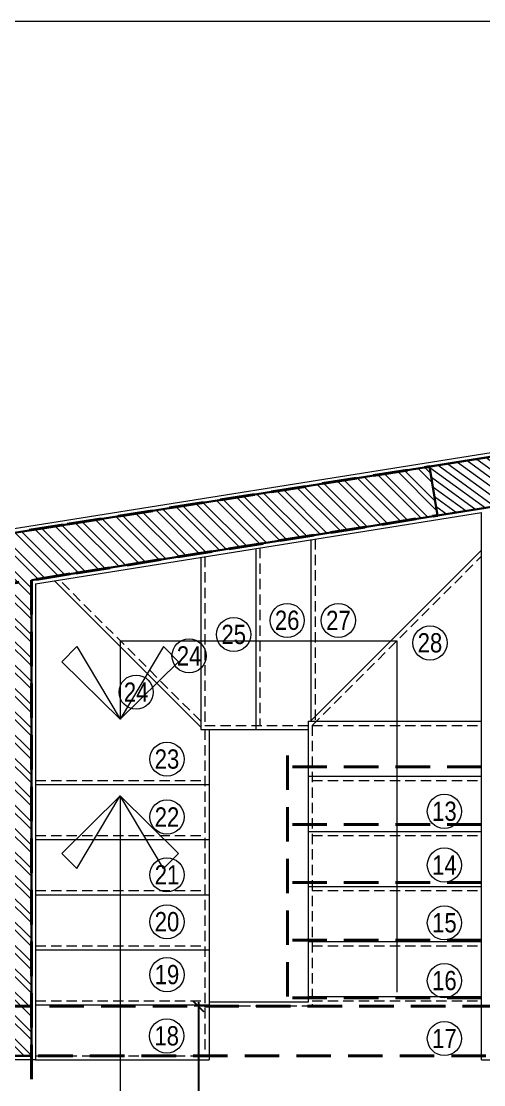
# Model space of a CAD drawing. Header units: inches. Extents: x -189347 to -188565, y -48525 to -47011.
# Drawn here: x -189062 to -188978.1, y -47203.6 to -47010.5 of the extents above; entities that cross this region are included whole.
import ezdxf

# ---------------------------------------------------------------- set-up
doc = ezdxf.new("R2010")
doc.units = ezdxf.units.IN
doc.header["$LTSCALE"] = 25
doc.header["$MEASUREMENT"] = 0
doc.header["$PDMODE"] = 3
doc.linetypes.add('DASHED2', pattern=[0.375, 0.25, -0.125])
doc.layers.get('0').update_dxf_attribs({"lineweight": 0})
doc.layers.get('Defpoints').update_dxf_attribs({"lineweight": 0})
for name, color, linetype, lineweight in [('COLUMN', 1, 'Continuous', 30), ('COLUMNHATCH', 8, 'Continuous', 0), ('elevation', 6, 'Continuous', 9), ('hidden', 7, 'DASHED2', 5), ('PLASTER LINE', 1, 'Continuous', 5), ('PP--BEAM', 104, 'DASHED2', 40), ('PP-OUTER', 180, 'Continuous', 18), ('PP-WALL', 7, 'Continuous', 30), ('sechatch', 8, 'Continuous', 0), ('TEXT', 7, 'Continuous', 13), ('TOILET ELE', 7, 'Continuous', 13)]:
    doc.layers.add(name, color=color, linetype=linetype, lineweight=lineweight)
doc.styles.add('RAJ', font='Arial Narrow.ttf')
doc.styles.get("Standard").update_dxf_attribs({"font": 'Arial Narrow.ttf'})
doc.dimstyles.new('WORKING', dxfattribs={"dimtxt": 3.5, "dimasz": 1.5, "dimexe": 0.75, "dimexo": 1.5, "dimgap": 0.25, "dimtad": 1, "dimdec": 3, "dimzin": 3, "dimdsep": 46, "dimlunit": 4, "dimtxsty": 'Standard', "dimblk1": 'ARCHTICK', "dimblk2": 'ARCHTICK', "dimsah": 1, "dimcen": 0.09375, "dimdle": 0.75, "dimclrd": 256, "dimclre": 256, "dimclrt": 256, "dimadec": 0, "dimazin": 0, "dimtfac": 1, "dimtdec": 3, "dimtofl": 0, "dimtmove": 1, "dimatfit": 3, "dimldrblk": 'OPEN30', "dimfxl": 1, "dimtolj": 1, "dimtzin": 0, "dimlwe": -1, "dimarcsym": 0})

# ---------------------------------------------------------------- blocks, each defined once
blk = doc.blocks.new('_ArchTick')
at = {"color": 0, "linetype": 'ByBlock', "const_width": 0.15}
blk.add_lwpolyline([(-0.5, -0.5), (0.5, 0.5)], dxfattribs=at)
blk = doc.blocks.new('*D15')
at = {"layer": 'Defpoints', "color": 0, "ltscale": 30}
for p in [(-189019.75, -47189.37), (-189029.88, -47243.37), (-189016.74, -47243.37)]:
    blk.add_point(p, dxfattribs=at)
at = {"layer": 'TOILET ELE', "lineweight": -2, "ltscale": 30}
blk.add_line((-189029.88, -47188.62), (-189029.88, -47244.12), dxfattribs=at)
at = {"layer": 'TOILET ELE', "ltscale": 30}
for p, q in [((-189021.25, -47189.37), (-189030.63, -47189.37)), ((-189018.24, -47243.37), (-189030.63, -47243.37))]:
    blk.add_line(p, q, dxfattribs=at)
at = {"layer": 'TOILET ELE', "lineweight": -2, "ltscale": 30, "xscale": 2, "yscale": 2, "zscale": 2}
for p, rotation in [((-189029.88, -47189.37), 90), ((-189029.88, -47243.37), 270)]:
    blk.add_blockref('_ArchTick', p, dxfattribs=dict(at, rotation=rotation))
at = {"layer": 'TOILET ELE', "ltscale": 30, "insert": (-189032.18, -47216.37), "char_height": 4, "attachment_point": 5, "rotation": 90}
blk.add_mtext('\\A1;4\'-6"', dxfattribs=at)
blk = doc.blocks.new('_Open30')
at = {"color": 0, "linetype": 'ByBlock', "lineweight": -2}
for p, q in [((-1, 0.268), (0, 0)), ((0, 0), (-1, -0.268)), ((0, 0), (-1, 0))]:
    blk.add_line(p, q, dxfattribs=at)

msp = doc.modelspace()

# ---------------------------------------------------------------- hatches: boundary and pattern name
at = {"layer": 'COLUMNHATCH', "ltscale": 5}
h = msp.add_hatch(dxfattribs=at)
h.set_pattern_fill('ANSI31', color=256, scale=10, angle=99.050055, style=0)
h.set_pattern_definition([(144.0500546, (1408.3737, -2979.5429), (-0.73384782, -1.011912732), [])])
h.paths.add_polyline_path([(-188987.8907, -47091.3713), (-188970.1148, -47088.54), (-188968.6991, -47097.4279), (-188986.475, -47100.2593)])
at = {"layer": 'sechatch', "ltscale": 30}
h = msp.add_hatch(dxfattribs=at)
h.set_pattern_fill('ANSI32,_O', color=256, scale=8, angle=270)
h.set_pattern_definition([(315, (-189080.0714, -47195.3894), (2.12132, 2.12132), []), (315, (-189080.0714, -47196.8036), (2.12132, 2.12132), [])])
h.paths.add_polyline_path([(-189069.1991, -47193.8675), (-189090.1991, -47193.8675), (-189090.1991, -47198.3675), (-189069.1991, -47198.3675)], flags=17)
h.paths.add_polyline_path([(-188986.475, -47100.2593), (-188987.8907, -47091.3713), (-189180.1148, -47121.9888), (-189178.6991, -47130.8767), (-189064.6991, -47112.7188), (-189064.6991, -47193.8675), (-189069.1991, -47193.8675), (-189069.1991, -47198.3675), (-189060.1991, -47198.3675), (-189060.1991, -47112.0021)])
h.paths.add_polyline_path([(-189196.475, -47133.7081), (-189197.8907, -47124.8201), (-189295.5646, -47140.3776), (-189294.149, -47149.2656)])
h.paths.add_polyline_path([(-189139.6991, -47193.8675), (-189139.6991, -47198.3675), (-189126.1991, -47198.3675), (-189126.1991, -47193.8675)])
h.paths.add_polyline_path([(-189169.6991, -47198.3675), (-189169.6991, -47193.8675), (-189178.6991, -47193.8675), (-189178.6991, -47130.8767), (-189183.1991, -47131.5935), (-189183.1991, -47201.3675), (-189178.6991, -47201.3675), (-189178.6991, -47198.3675)])

# ---------------------------------------------------------------- linework, layer by layer
at = {"layer": 'COLUMN'}
msp.add_lwpolyline([(-188987.8907, -47091.3713), (-188970.1148, -47088.54), (-188968.6991, -47097.4279), (-188986.475, -47100.2593)], close=True, dxfattribs=at)
at = {"layer": 'elevation'}
for p, q in [((-189019.4491, -47106.2708), (-189019.4491, -47139.1175)), ((-189009.4491, -47104.678), (-189009.4491, -47137.5568)), ((-189029.4491, -47107.8636), (-189029.4491, -47139.1175)), ((-189009.5098, -47137.6175), (-188978.4491, -47106.5568)), ((-189029.4491, -47138.6781), (-189056.0298, -47112.0974)), ((-189044.0741, -47122.9925), (-189044.0741, -47137.2519)), ((-189044.0741, -47122.9925), (-188993.8241, -47122.9925)), ((-188993.8241, -47122.9925), (-188993.8241, -47186.8112)), ((-189029.4491, -47139.1175), (-189009.9491, -47139.1175)), ((-189027.9491, -47139.1175), (-189027.9491, -47199.1175)), ((-189009.9491, -47137.6175), (-189009.9491, -47188.6175)), ((-189009.9491, -47137.6175), (-188978.4491, -47137.6175)), ((-189009.9491, -47147.6175), (-188978.4491, -47147.6175)), ((-189059.4491, -47149.1175), (-189027.9491, -47149.1175)), ((-189044.0741, -47151.1468), (-189044.0741, -47205.8682)), ((-189009.9491, -47157.6175), (-188978.4491, -47157.6175)), ((-189059.4491, -47159.1175), (-189027.9491, -47159.1175)), ((-189009.9491, -47167.6175), (-188978.4491, -47167.6175)), ((-189059.4491, -47169.1175), (-189027.9491, -47169.1175)), ((-189009.9491, -47177.6175), (-188978.4491, -47177.6175)), ((-189059.4491, -47179.1175), (-189027.9491, -47179.1175)), ((-189059.4491, -47189.1175), (-189027.9491, -47189.1175)), ((-189009.9491, -47188.6175), (-189027.9491, -47188.6175)), ((-189009.9491, -47187.6175), (-188978.4491, -47187.6175)), ((-189059.4491, -47199.1175), (-189027.9491, -47199.1175))]:
    msp.add_line(p, q, dxfattribs=at)
for points in [[(-189044.0741, -47137.2519), (-189054.6662, -47126.7964), (-189051.9524, -47124.0471), (-189044.0741, -47137.2519)], [(-189044.0741, -47137.2519), (-189033.4821, -47126.7964), (-189036.1959, -47124.0471), (-189044.0741, -47137.2519)], [(-189044.0741, -47151.1468), (-189054.6662, -47161.6023), (-189051.9524, -47164.3516), (-189044.0741, -47151.1468)], [(-189044.0741, -47151.1468), (-189033.4821, -47161.6023), (-189036.1959, -47164.3516), (-189044.0741, -47151.1468)]]:
    msp.add_lwpolyline(points, dxfattribs=at)
at = {"layer": 'hidden', "ltscale": 0.3}
for p, q in [((-189018.6991, -47106.1514), (-189018.6991, -47138.3675)), ((-189008.6991, -47104.5586), (-189008.6991, -47137.6175)), ((-189028.6991, -47107.7442), (-189028.6991, -47138.3675)), ((-189009.1991, -47138.3675), (-188978.4491, -47107.6175)), ((-189029.4491, -47137.6175), (-189055.1149, -47111.9517)), ((-189028.6991, -47138.3675), (-189009.9491, -47138.3675)), ((-189028.6991, -47139.1175), (-189028.6991, -47198.3675)), ((-189009.1991, -47138.3675), (-189009.1991, -47189.3675)), ((-189009.1991, -47138.3675), (-188978.4491, -47138.3675)), ((-189059.4491, -47148.3675), (-189028.6991, -47148.3675)), ((-189009.1991, -47148.3675), (-188978.4491, -47148.3675)), ((-189059.4491, -47158.3675), (-189028.6991, -47158.3675)), ((-189009.1991, -47158.3675), (-188978.4491, -47158.3675)), ((-189059.4491, -47168.3675), (-189028.6991, -47168.3675)), ((-189009.1991, -47168.3675), (-188978.4491, -47168.3675)), ((-189059.4491, -47178.3675), (-189028.6991, -47178.3675)), ((-189009.1991, -47178.3675), (-188978.4491, -47178.3675)), ((-189059.4491, -47188.3675), (-189028.6991, -47188.3675)), ((-189009.1991, -47188.3675), (-188978.4491, -47188.3675)), ((-189009.1991, -47189.3675), (-189027.9491, -47189.3675)), ((-189059.4491, -47198.3675), (-189028.6991, -47198.3675))]:
    msp.add_line(p, q, dxfattribs=at)
at = {"layer": 'PLASTER LINE', "ltscale": 30}
for p, q in [((-189314.1051, -47142.5713, 18.9371), (-188967.9491, -47087.4356, 18.9371)), ((-189059.4491, -47112.642, 18.9371), (-188978.4491, -47099.7404, 18.9371)), ((-188978.4491, -47199.1175), (-188978.4491, -47099.7404)), ((-189059.4491, -47112.642), (-189059.4491, -47199.1175)), ((-189059.4491, -47199.1175), (-189090.9491, -47199.1175)), ((-188978.4491, -47199.1175), (-188925.9491, -47199.1175))]:
    msp.add_line(p, q, dxfattribs=at)
at = {"layer": 'PP--BEAM'}
for p, q in [((-189053.6227, -47101.8411, 18.9371), (-188987.8907, -47091.3713)), ((-189052.1508, -47110.7201, 18.9371), (-188986.475, -47100.2593)), ((-189097.5806, -47108.8427, 18.9371), (-189053.6227, -47101.8411, 18.9371)), ((-189096.3447, -47117.7575, 18.9371), (-189052.1508, -47110.7201, 18.9371)), ((-189060.1991, -47112.0021), (-189060.1991, -47243.3675)), ((-189013.6991, -47143.8359), (-189013.6991, -47189.3675)), ((-188978.4491, -47145.8675), (-189013.6991, -47145.8675)), ((-188978.4491, -47156.3675), (-189013.6991, -47156.3675)), ((-188978.4491, -47166.8675), (-189013.6991, -47166.8675)), ((-188978.4491, -47177.3675), (-189013.6991, -47177.3675)), ((-188978.4491, -47187.8675), (-189013.6991, -47187.8675)), ((-189066.2943, -47189.3675), (-188970.1332, -47189.3675)), ((-188977.6991, -47198.3675), (-189060.1991, -47198.3675))]:
    msp.add_line(p, q, dxfattribs=at)
at = {"layer": 'PP-OUTER', "ltscale": 30}
msp.add_lwpolyline([(-189346.6754, -47010.5114), (-188625.6227, -47010.5114), (-188625.6227, -48524.6433), (-189346.6754, -48524.6433)], close=True, dxfattribs=at)
at = {"layer": 'PP-WALL', "ltscale": 10}
for p, q in [((-189313.3406, -47143.209, 18.9371), (-188968.6991, -47088.3145, 18.9371)), ((-189060.1991, -47112.0021, 18.9371), (-188977.6991, -47098.8614, 18.9371)), ((-189060.1991, -47112.0021), (-189060.1991, -47198.3675)), ((-189060.1991, -47198.3675), (-189090.1991, -47198.3675))]:
    msp.add_line(p, q, dxfattribs=at)
at = {"layer": 'TEXT', "ltscale": 30}
for centre in [(-189013.7624, -47119.3056), (-189004.4626, -47119.3056), (-189023.4706, -47121.8693), (-188987.8386, -47123.395), (-189031.5767, -47125.7504), (-189041.1913, -47132.3281), (-189035.5886, -47144.5004), (-189035.5886, -47155.0004), (-188985.2133, -47153.9774), (-188985.2133, -47163.7274), (-189035.5886, -47165.5004), (-189035.5886, -47174.033), (-188985.2133, -47174.2274), (-189035.5886, -47183.6398), (-188985.2133, -47184.7274), (-189035.6409, -47194.7612), (-188985.2133, -47195.2274)]:
    msp.add_circle(centre, 3.1013, dxfattribs=at)

# ---------------------------------------------------------------- texts
at = {"layer": 'TEXT', "ltscale": 30, "char_height": 3.5, "width": 95.171878, "attachment_point": 5, "style": 'RAJ'}
for s, insert in [('26', (-189013.7624, -47119.3056)), ('27', (-189004.4626, -47119.3056)), ('25', (-189023.4706, -47121.8693)), ('28', (-188987.8386, -47123.395)), ('24', (-189031.5767, -47125.7504)), ('24', (-189041.1913, -47132.3281)), ('23', (-189035.5886, -47144.5004)), ('13', (-188985.2133, -47153.9774)), ('22', (-189035.5886, -47155.0004)), ('14', (-188985.2133, -47163.7274)), ('21', (-189035.5886, -47165.5004)), ('20', (-189035.5886, -47174.033)), ('15', (-188985.2133, -47174.2274)), ('19', (-189035.5886, -47183.6398)), ('16', (-188985.2133, -47184.7274)), ('18', (-189035.6409, -47194.7612)), ('17', (-188985.2133, -47195.2274))]:
    msp.add_mtext(s, dxfattribs=dict(at, insert=insert))

# ---------------------------------------------------------------- dimensions: what is measured, and where the dimension line sits
at = {"layer": 'TOILET ELE', "color": 3, "ltscale": 30}
dim = msp.add_linear_dim(base=(-189029.8829, -47243.3675), p1=(-189019.7458, -47189.3675), p2=(-189016.7376, -47243.3675), angle=90, dimstyle='WORKING', override={"dimtxt": 4, "dimasz": 2}, dxfattribs=at)
dim.commit()
dim.dimension.update_dxf_attribs({"geometry": '*D15', "text_midpoint": (-189032.1751, -47216.3675)})

doc.saveas('drawing.dxf')
